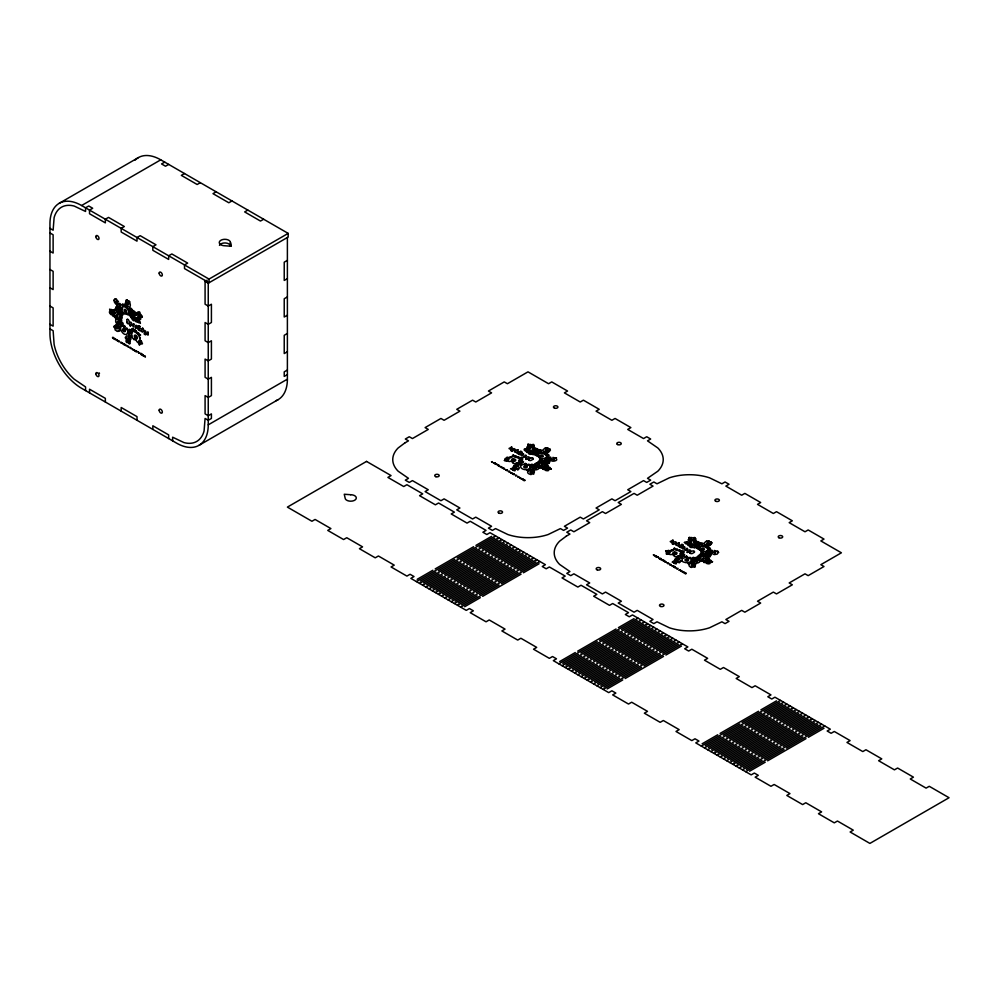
<?xml version="1.0" encoding="UTF-8"?>
<svg xmlns="http://www.w3.org/2000/svg" width="999" height="999" viewBox="0 0 999 999"><rect width="100%" height="100%" fill="white"/><g stroke="black" fill="none" stroke-linecap="round" stroke-linejoin="round"><path stroke-width="1.5" d="M517.682 476.436L518.331 476.585L517.619 476.948M130.27 325.999L130.32 324.95A1.336 0.774 60 0 0 130.881 325.424A1.324 0.762 60 0 0 131.731 324.837L131.731 323.763A1.311 0.762 60 0 0 130.782 322.19A1.311 0.762 60 0 0 129.882 322.739L130.245 325.999M138.299 351.873L138.674 353.246M140.797 353.296L141.184 354.695M132.805 349.2L132.68 349.675M114.972 338.723L114.972 339.585L115.21 338.599M121.528 309.016L121.254 307.792A1.998 1.149 60 0 0 120.941 307.342M140.347 322.964L140.422 323.401M138.474 313.361C137.425 311.863 138.274 315.147 138.536 313.511M524.2 479.87L523.214 479.945M656.218 556.843L657.18 556.718M684.54 573.201L685.464 572.976M131.681 309.103C130.007 305.931 128.521 310.627 130.994 311.351M526.448 464.997L526.96 465.546M687.712 558.091L688.573 558.391M550.112 449.075L550.074 448.988M123.851 344.418L123.526 343.594M128.421 346.591L128.534 347.277L128.297 346.503M134.253 349.962L134.565 350.612M684.377 542.519L685.102 542.519L684.452 542.345M528.608 452.897C527.622 455.719 536.276 453.746 532.667 452.135A2.26 1.311 0 0 0 532.167 451.86L531.218 451.623A2.248 1.299 0 0 0 530.519 451.623C527.634 451.186 534.44 454.37 528.671 452.847M112.475 337.525L112.825 338.336M123.302 343.781L123.664 344.58M143.007 355.507L142.47 354.258L142.845 355.656M116.746 302.222L116.196 301.436L116.408 302.435M115.16 326.298L115.06 325.474M519.83 462.687C520.654 464.56 525.899 461.788 522.265 461.176A1.798 1.036 0 0 0 521.74 461.063L520.904 461.076A1.798 1.036 0 0 0 520.392 461.213C518.144 461.426 524.825 462.512 519.705 462.475M681.093 555.731C682.142 557.779 687 554.707 683.516 554.27M113.287 309.99L113.749 311.039L113.237 310.002M144.568 356.381L144.268 355.607L144.331 356.518M516.895 465.01L516.421 464.71M547.914 468.731C546.453 467.457 548.126 471.79 545.679 468.943M706.668 546.89C703.796 545.829 710.376 546.465 706.668 546.878M113.849 338.673L113.299 337.762L113.674 338.811M138.836 353.134L138.411 351.86M126.723 300.075L127.385 300.562L126.761 299.787M697.04 541.558L695.828 541.558M501.585 467.082L501.011 467.42M662.749 560.039L662.687 560.139M679.133 562.237C677.235 562.637 681.006 562.912 679.095 562.337M113.012 338.199L113.012 337.187M140.672 319.018L139.823 318.644M134.415 350.811L134.253 349.8M127.76 342.52L127.697 342.345M532.991 454.595L534.04 454.47M533.279 472.627L533.966 472.165M522.777 478.858L522.602 478.758M523.601 479.333L523.426 479.245M124.625 305.257L125.412 306.331M127.622 329.208C126.998 327.035 124.625 327.46 127.884 331.019C127.373 338.773 119.38 332.13 120.529 325.811L121.628 326.698A4.208 2.435 60 0 1 122.278 326.323C121.354 322.59 125.837 327.909 123.564 328.521A1.748 1.011 60 0 0 122.902 330.07A1.748 1.011 60 0 0 124.613 331.718A1.748 1.011 60 0 0 125.1 329.995L126.074 328.783L127.61 329.233M114.273 338.149L114.136 338.549M699.812 557.33L700.274 556.905M121.079 320.716L121.578 322.128L120.954 320.704M542.582 456.281L540.334 456.118L542.494 456.293M114.535 312.325L115.085 313.599L114.41 312.312M715.509 552.509L714.322 552.035L714.41 552.672M125.774 301.823L125.824 302.622M128.059 342.457L128.322 343.144M119.955 317.969L120.055 316.97M510.939 468.606L512.062 468.806M130.444 336.9C129.233 335.676 130.682 338.911 130.532 337.05M527.147 470.404L528.446 470.517L527.784 470.816M688.411 563.511C690.709 563.061 688.099 565.134 688.274 563.586M141.334 354.583L140.921 353.296M532.167 464.448L533.454 464.71M120.941 307.23L120.317 306.556M530.993 472.165L532.192 472.265M692.245 565.272L693.443 565.359L691.895 565.322M140.085 338.299L139.685 337.512L139.648 338.374M525.049 466.895L525.287 467.095M686.301 559.989C688.199 561.9 687.924 557.817 686.113 560.014M130.532 332.917C128.197 332.979 128.496 327.297 130.582 330.082A1.823 1.049 60 0 1 130.944 330.482L131.344 331.218M121.341 343.032L121.029 342.145M130.507 348.326L130.519 347.29M534.303 445.841L533.853 445.866M121.141 318.256L121.803 318.119M696.103 561.213L697.015 561.063M538.873 463.736L537.687 464.21L539.06 463.811M128.709 310.264C130.182 309.578 126.898 306.843 128.696 310.277M133.017 328.646L133.454 328.983M141.983 343.256L142.42 343.906L142.358 343.169M666.832 550.886L665.646 550.986M544.88 466.421L545.978 466.433M119.992 310.764C118.144 310.289 121.266 312.974 120.117 311.201M534.278 464.972L535.239 464.847M695.529 558.066L696.49 557.942M682.155 554.17L682.991 554.158M120.817 342.232L121.166 343.144M129.982 347.527L130.332 348.439M129.982 315.971L129.483 315.821M677.197 556.555C679.432 554.92 679.919 558.516 677.197 556.58M547.777 458.304L546.878 458.091A2.085 1.211 0 0 0 546.228 458.104C543.718 457.817 549.9 460.626 544.505 459.265M709.028 551.398L708.129 551.198M710.888 562.474L711.825 561.875L710.301 561.7L710.863 561.288L712.599 561.688L710.901 562.499M117.183 305.694C118.631 307.842 115.971 306.044 117.145 305.694M659.615 558.666L660.801 558.466M537.175 463.524L537.012 462.799M698.239 555.981L698.988 556.268L698.089 556.031M136.388 331.081L136.701 331.93L136.314 331.056M547.377 450.724C544.043 451.461 546.803 449.026 547.34 450.711M708.616 543.856C708.416 542.395 705.669 544.268 708.566 543.906M120.904 310.027L120.592 310.602L119.093 309.54C118.007 307.63 118.257 304.882 119.855 306.281M533.416 472.49L534.053 472.315M517.844 469.218L517.37 469.58M671.64 550.149L672.539 550.099L671.803 550.574M529.857 469.63L531.043 469.617M679.832 549.962L678.858 549.9L679.819 549.999M139.298 345.005C141.396 344.967 137.363 342.407 139.41 344.655M134.166 339.623L134.753 337.662A2.098 1.211 60 0 1 134.765 335.177A2.098 1.211 60 0 1 136.913 336.551A2.098 1.211 60 0 1 136.688 338.898C134.365 340.472 140.584 345.691 138.574 341.196A5.045 2.91 60 0 0 139.123 340.397L140.447 341.046C139.585 335.252 137.275 333.017 133.317 330.869C131.493 333.204 130.519 336.975 134.128 339.71M671.191 549.999L671.64 550.549M115.934 307.18C117.695 305.644 119.83 312.987 116.871 310.739A2.048 1.186 60 0 1 116.433 310.452L115.834 309.765A2.048 1.186 60 0 1 115.522 309.19C113.861 306.843 119.755 311.7 115.759 307.242M125.175 328.384L124.5 327.847M505.769 459.815L505.069 459.49A1.311 0.762 0 0 1 505.007 459.278L504.92 458.891A1.399 0.799 0 0 1 505.094 458.653C505.744 457.167 509.615 459.265 506.993 459.777M127.46 307.055L127.71 306.481A3.384 1.948 60 0 0 128.434 306.743C130.182 308.803 131.331 303.896 129.258 302.61C128.921 299.75 123.277 298.813 126.873 302.51A1.399 0.799 60 0 1 128.384 303.409A1.399 0.799 60 0 1 128.209 304.957A1.399 0.799 60 0 1 126.798 303.846C125.687 301.086 123.676 304.82 126.024 304.795A3.347 1.936 60 0 0 126.636 305.619L127.373 307.23M505.794 459.765L506.181 458.753L506.705 459.815M667.22 552.472L666.321 552.584A1.311 0.762 0 0 1 666.258 552.385L666.183 551.985A1.399 0.799 0 0 1 666.345 551.76C667.045 550.249 670.878 552.435 668.244 552.884M529.707 464.622L527.734 464.46L529.695 464.61M132.879 328.271L132.967 328.708M118.007 322.64L117.682 321.578L118.132 322.702M544.717 461.176L543.281 461.088M705.968 554.27L704.819 553.621L704.37 554.27M542.657 460.252C542.544 458.404 537.05 460.289 539.972 461.238A1.636 0.949 0 0 0 540.397 461.401L541.146 461.488A1.636 0.949 0 0 0 541.645 461.438L542.469 461.038M703.908 553.346C703.808 551.498 698.401 553.359 701.223 554.333A1.636 0.949 0 0 0 701.648 554.495L702.397 554.582A1.636 0.949 0 0 0 702.896 554.532C705.157 554.67 699.238 552.834 703.97 553.508M684.839 572.477L683.878 572.951M534.09 454.47L532.966 453.821L532.542 454.458M130.045 340.734L129.808 339.71L130.407 340.322M141.521 341.296L140.797 340.659M120.367 323.614C123.701 325.911 119.655 326.236 120.267 323.639M679.395 569.717L678.933 570.142M139.286 320.229C138.436 324.288 138.386 317.67 137.687 319.543A1.798 1.036 60 0 0 137.462 319.792L137.338 320.379A1.798 1.036 60 0 0 137.412 320.866C137.562 323.876 141.708 323.139 139.448 320.467M675.162 560.127L675.411 559.84M675.499 559.777L674.737 559.54M537.974 452.909C538.011 450.836 531.855 452.947 534.977 453.921A1.798 1.036 0 0 0 535.427 454.108L536.226 454.22A1.798 1.036 0 0 0 536.788 454.17C539.298 454.258 532.979 452.31 538.036 453.071M699.225 546.003C699.263 543.856 692.956 546.066 696.228 547.015A1.798 1.036 0 0 0 696.678 547.202L697.477 547.315A1.798 1.036 0 0 0 698.039 547.277L698.975 546.878M548.751 467.744L549.562 467.719M129.882 312.337C131.631 311.226 133.029 317.657 130.507 315.447A1.798 1.036 60 0 1 130.12 315.147L129.62 314.51A1.798 1.036 60 0 1 129.383 313.998C127.997 311.95 132.992 316.408 129.745 312.425M526.436 448.738C523.326 451.448 529.27 448.176 527.847 449.75A1.786 1.036 0 0 1 527.734 450.074L527.285 450.474A1.786 1.036 0 0 1 526.835 450.649C524.15 451.998 522.664 448.052 526.161 448.688M687.687 541.833C684.577 544.555 690.484 541.271 689.098 542.844A1.786 1.036 0 0 1 688.985 543.169L688.536 543.568A1.786 1.036 0 0 1 688.086 543.743L686.226 544.055C684.415 543.206 685.401 541.333 687.412 541.783M550.112 460.477L548.888 460.427M694.243 559.852C689.897 558.641 693.244 561.825 694.255 559.989M134.94 329.895C134.341 331.98 133.816 326.948 133.454 330.419C134.353 332.48 136.401 331.606 134.952 329.882M507.08 457.305C509.265 457.167 506.193 458.716 506.93 457.367M512.212 469.58L512.899 469.842M668.331 550.412L669.255 550.724M549.537 451.548L548.176 451.198L549.375 451.536M553.733 459.041L553.146 459.577M710.789 544.655L709.889 544.03L709.715 544.667M115.16 325.512L115.247 326.373M710.764 553.359C709.115 554.87 712.587 554.033 710.776 553.371M676.086 549.375C677.347 551.673 678.446 547.489 676.086 549.375L675.549 549.388M121.191 311.963C122.802 311.064 124.013 316.87 121.678 314.772A1.648 0.949 60 0 1 121.316 314.485L120.867 313.898A1.648 0.949 60 0 1 120.654 313.424C119.505 311.526 123.901 315.746 121.041 312.025M664.06 561.376L664.972 560.876L664.135 561.226M523.314 479.607L522.639 479.82M548.913 467.47L548.751 467.732M710.164 560.564L710.951 560.701M551.261 469.105C549.063 470.079 549.288 466.958 551.348 468.956M125.637 338.461L125.375 337.3L125.774 338.561M694.517 539.547L693.556 539.647L693.893 539.098M532.817 445.966L533.391 446.141M512.4 469.742L513.061 469.592M554.02 459.453L553.309 459.727M715.222 552.634L714.547 552.722M549.425 462.4L549.75 461.8L548.076 461.101C545.941 461.176 543.943 462.674 545.879 463.374A2.023 1.174 0 0 0 546.341 463.611L547.24 463.786A2.023 1.174 0 0 0 547.864 463.773L548.988 463.374M710.676 555.506L711.013 554.895L709.327 554.195C707.317 554.22 705.007 555.894 707.13 556.468A2.023 1.174 0 0 0 707.592 556.718L708.491 556.893A2.023 1.174 0 0 0 709.115 556.868C712.662 557.355 705.082 554.807 709.515 555.631M518.518 456.605L517.594 456.805M544.48 459.528C543.906 461.788 551.685 460.039 548.239 458.566M705.731 552.622C705.257 554.907 712.849 553.109 709.502 551.66M494.817 463.648L495.816 463.548M513.986 474.712L514.985 474.612M661.076 559.627L662.187 559.59L661.088 559.827M683.978 572.027L683.441 572.215M521.903 458.191L522.814 458.191L521.828 458.379M515.297 467.644C517.37 468.156 514.747 466.258 515.184 467.757M493.993 463.161L494.892 462.949M655.244 556.256L656.143 556.043M516.608 475.724L515.734 475.911M524.962 480.519L524 480.669M677.859 568.818L676.96 568.993M686.188 573.638L685.264 573.788M507.442 470.429L506.543 470.604M514.11 474.275L513.186 474.438M668.693 563.536L667.769 563.686M675.361 567.382L674.487 567.569M518.356 477.11L518.693 476.785M695.804 539.048L695.167 539.06L695.828 538.911M535.214 455.057L534.69 454.795M125.687 302.522L125.799 301.673M695.941 547.902L696.415 548.101M521.328 458.541C521.178 456.281 516.096 458.691 521.228 458.516M673.151 562.237C673.239 560.689 671.153 562.737 672.939 562.162M529.532 448.489C529.02 446.341 526.386 449.413 529.47 448.539M493.956 462.699L493.506 463.086M506.505 470.367L507.417 469.867M667.757 563.461L668.718 563.324M513.174 474.213L514.073 473.713M515.671 475.649L516.583 475.162M524 480.469L524.912 479.97M674.425 567.307L675.336 566.82M676.922 568.756L677.834 568.256M685.252 573.563L686.163 573.064M502.485 468.007L502.959 468.219M508.316 471.378L508.791 471.59M669.567 564.472L670.042 564.685M511.426 450.162L512.512 451.161A1.324 0.762 0 0 1 511.675 451.211C508.628 450.374 514.048 447.352 515.134 449.213A1.411 0.812 0 0 1 515.134 449.562L512.25 450.549A1.449 0.837 0 0 1 511.863 450.337L511.451 450.149M705.694 554.295L704.832 554.545M535.876 468.381L535.002 467.919M711.475 542.494L710.676 542.282L711.45 542.207M120.142 330.469C119.643 328.334 118.769 331.443 120.13 330.619M534.04 448.426L533.891 448.414A1.386 0.799 0 0 0 532.267 449.088A1.386 0.799 0 0 0 533.528 449.987A1.386 0.799 0 0 0 535.014 449.213C535.501 447.377 540.172 449.687 536.838 449.712A3.322 1.911 0 0 1 536.413 450.249L537.062 450.861L535.289 450.861A3.322 1.911 0 0 1 534.328 451.073C532.042 452.26 530.806 450.224 529.208 449.413C529.283 447.552 536.076 445.429 534.078 448.389M695.292 541.52L695.142 541.508A1.386 0.799 0 0 0 693.518 542.182A1.386 0.799 0 0 0 694.78 543.094A1.386 0.799 0 0 0 696.266 542.32C696.753 540.484 701.423 542.794 698.089 542.807A3.322 1.911 0 0 1 697.664 543.356L698.313 543.956L696.54 543.956A3.322 1.911 0 0 1 695.579 544.168C693.768 545.566 689.322 542.519 691.633 541.783C690.534 539.872 698.264 539.098 695.329 541.495M129.945 343.544C129.021 341.496 128.634 344.667 129.795 343.756M706.917 559.29L705.769 559.565M535.127 464.722L533.928 465.059M696.378 557.817L695.242 558.179M556.393 458.104L555.956 458.479A2.822 1.623 0 0 1 556.281 458.941C558.891 460.514 550.911 462.699 550.811 459.765C548.488 457.917 552.922 459.353 553.983 459.952C555.382 459.103 550.474 456.468 554.22 457.742A2.822 1.623 0 0 1 555.032 457.942L556.543 457.979M526.461 464.098C525.374 462.949 524.487 462.662 525.087 465.884A1.748 1.011 0 0 0 523.838 467.157A1.748 1.011 0 0 0 526.111 467.819A1.748 1.011 0 0 0 527.122 466.471L526.885 466.233M541.833 462.699L541.321 463.124A3.172 1.836 0 0 1 541.67 463.648C543.643 464.785 540.197 466.046 537.949 466.483C535.889 465.359 535.988 465.422 534.365 464.26L535.714 463.224L537.262 463.898A1.324 0.762 0 0 0 538.399 464.797A1.324 0.762 0 0 0 539.885 464.098A1.324 0.762 0 0 0 538.598 463.274C535.726 463.136 539.085 460.302 539.398 462.262A3.172 1.836 0 0 1 540.309 462.5L542.007 462.562M703.084 555.794L702.572 556.218A3.172 1.836 0 0 1 702.921 556.743C706.53 561.763 689.747 557.205 698.538 556.918A1.324 0.762 0 0 0 699.65 557.892A1.324 0.762 0 0 0 701.136 557.192A1.324 0.762 0 0 0 699.849 556.368C696.99 556.231 700.336 553.396 700.661 555.369A3.172 1.836 0 0 1 701.56 555.594L703.259 555.656M526.935 466.196C527.347 464.248 533.054 465.509 529.67 466.483A4.208 2.435 0 0 1 529.682 467.245L530.993 467.744C523.963 473.526 514.285 464.523 526.386 464.085M688.186 559.303C688.598 557.342 694.317 558.603 690.921 559.577A4.208 2.435 0 0 1 690.933 560.339L692.245 560.839C688.473 563.324 685.139 563.311 681.306 560.889C684.165 559.677 679.495 558.191 684.115 558.066C683.266 555.731 688.686 557.492 686.338 558.978A1.748 1.011 0 0 0 685.089 560.264A1.748 1.011 0 0 0 687.362 560.914A1.748 1.011 0 0 0 688.373 559.565L688.136 559.34M130.906 317.507L130.794 316.296L131.069 317.632M710.626 544.642L709.802 544.855M495.866 464.123L496.915 463.873M498.364 465.559L499.413 465.322M657.117 557.217L658.254 556.955M120.08 317.682L119.93 316.895M513.436 454.92C515.184 455.507 511.276 455.644 513.236 454.92M534.627 448.551L535.801 448.389L534.652 448.226M128.734 338.499C126.673 337.587 129.783 341.408 128.759 338.486M539.984 449.662C543.081 449.612 540.459 453.134 538.286 451.461M125.399 306.343C126.311 309.078 126.648 303.908 124.65 305.257M111.214 311.638L111.913 312.575M505.831 469.917L506.655 469.805L505.906 470.104M499.163 466.058L499.525 466.333M519.168 477.609L519.992 477.572L519.368 477.36M492.495 462.212L492.857 462.487M501.66 467.507L502.485 467.37L501.735 467.694M503.046 468.494L504.158 468.394L503.496 468.394M509.165 471.84L509.989 471.79L509.365 471.59M512.499 473.763L513.324 473.651L512.512 473.926M653.746 555.319L654.582 555.207L653.796 555.494M662.899 560.501L663.823 560.077L662.986 560.789M670.391 564.835L671.241 564.797L670.491 565.122M673.751 566.858L674.662 566.558M673.488 562.674L674.125 562.662M672.677 543.256L673.763 544.268A1.324 0.762 0 0 1 672.926 544.305C669.879 543.468 675.299 540.447 676.385 542.32A1.411 0.812 0 0 1 676.385 542.657L675.199 543.493M528.496 450.437L529.67 450.537M521.778 479.345L522.589 479.021M683.029 572.452L683.84 572.115M124.475 327.897L125.2 328.534M665.322 562.225L666.358 561.987L665.047 562.05M492.107 461.938L492.282 461.575M694.043 539.085L694.193 539.66M550.836 458.141C551.723 455.881 545.616 457.53 550.736 458.104M510.389 457.455L509.977 456.868L511.313 457.105M504.345 469.28C504.408 468.931 504.994 467.982 504.408 469.38M658.279 557.042L656.905 557.405M525.961 459.403L526.835 458.841A1.336 0.774 0 0 1 526.248 457.542L527.16 457.018A1.311 0.762 0 0 1 529.008 457.055A1.311 0.762 0 0 1 528.983 458.116L525.973 459.415M59.228 203.297L138.374 157.605M287.387 237.5L287.387 379.158L208.242 424.85A44.768 25.849 60 0 1 176.586 443.131L81.606 388.299A44.768 25.849 60 0 1 49.95 333.466L49.95 223.801A44.768 25.849 60 0 1 81.606 205.519L160.752 159.828L288.174 233.391L288.174 237.05L208.242 283.204L205.082 281.368L207.193 280.157M164.71 162.113L161.551 163.936L165.509 166.221L168.669 164.398M184.503 173.526L181.331 175.362L197.165 184.503L200.324 182.667M216.159 191.808L212.987 193.644L228.821 202.772L231.98 200.949M247.814 210.09L244.655 211.913L260.477 221.054L263.649 219.231M81.606 205.519L209.028 279.083L288.174 233.391M287.387 260.352L284.228 262.175L284.228 280.457L287.387 278.634M287.387 296.903L284.228 298.738L284.228 317.02L287.387 315.185M287.387 333.466L284.228 335.289L284.228 353.571L287.387 351.748M287.387 370.017L284.228 371.853L284.228 376.423L287.387 374.588M198.976 445.354L278.122 399.65M495.392 462.962L494.006 463.361M502.884 468.131L503.633 467.694M509.54 471.116L508.391 471.54M511.775 473.076L512.499 473.201L511.738 473.464M521.765 478.521L520.629 478.608L521.291 478.808M417.182 579.308L432.817 570.279M435.189 568.906L473.576 546.74M475.949 545.379L491.583 536.351M416.396 581.593L454.782 559.428M457.155 558.054L495.541 535.889M420.354 581.131L435.989 572.102M438.361 570.741L476.748 548.576M479.12 547.202L494.755 538.174M419.568 583.416L457.954 561.251M460.327 559.877L498.713 537.724M423.514 582.954L439.148 573.938M441.521 572.564L479.907 550.399M482.28 549.025L497.914 540.009M422.727 585.239L461.113 563.086M463.486 561.713L501.873 539.547M426.685 584.79L442.32 575.761M444.692 574.388L483.079 552.235M485.452 550.861L501.086 541.833M425.899 587.075L464.285 564.91M466.658 563.536L505.044 541.371M429.857 586.613L445.479 577.584M447.852 576.223L486.238 554.058M488.623 552.684L504.245 543.656M429.058 588.898L467.445 566.733M469.817 565.372L508.204 543.206M433.017 588.436L448.651 579.42M451.024 578.046L489.41 555.881M491.783 554.507L507.417 545.491M432.23 590.721L470.616 568.568M472.989 567.195L511.376 545.029M436.188 590.272L451.81 581.243M454.183 579.87L492.569 557.717M494.955 556.343L510.576 547.315M435.389 592.557L473.776 570.392M476.148 569.018L514.535 546.865M439.348 592.095L454.982 583.079M457.355 581.705L495.741 559.54M498.114 558.166L513.748 549.15M438.561 594.38L476.948 572.215M479.32 570.854L517.707 548.688M442.52 593.93L458.141 584.902M460.527 583.528L498.901 561.363M501.286 560.002L516.908 550.973M441.72 596.216L480.107 574.05M482.48 572.677L520.866 550.511M445.679 595.754L461.313 586.725M463.686 585.352L502.072 563.199M504.445 561.825L520.079 552.797M444.892 598.039L483.279 575.874M485.651 574.5L524.038 552.347M448.851 597.577L464.473 588.561M466.858 587.187L505.244 565.022M507.617 563.648L523.239 554.632M448.052 599.862L486.438 577.709M488.811 576.336L527.197 554.17M452.01 599.412L467.644 590.384M470.017 589.01L508.404 566.845M510.776 565.484L526.411 556.455M451.223 601.698L489.61 579.532M491.983 578.159L530.369 555.993M455.182 601.236L470.804 592.207M473.189 590.846L511.575 568.681M513.948 567.307L529.57 558.279M454.383 603.521L492.769 581.356M495.142 579.994L533.528 557.829M458.341 603.059L473.976 594.043M476.348 592.669L514.735 570.504M517.107 569.13L532.742 560.114M457.554 605.344L495.941 583.191M498.314 581.818L536.7 559.652M461.513 604.894L477.147 595.866M479.52 594.492L517.907 572.34M520.279 570.966L535.914 561.938M460.714 607.18L499.1 585.014M501.473 583.641L539.86 561.488M464.672 606.718L480.307 597.689M482.679 596.328L521.066 574.163M523.439 572.789L539.073 563.761M672.702 543.244L673.114 543.431A1.449 0.837 0 0 0 673.501 543.643L675.112 543.543M656.643 556.068L655.282 556.48M660.526 558.965L661.251 559.09L660.489 559.353M664.747 561.488L664.884 561.388M667.195 562.812L667.919 562.937L667.157 563.199M673.026 566.171L673.751 566.308L672.989 566.57M676.348 567.769L675.274 568.019M680.531 570.504L681.243 570.604L680.681 571.003M682.579 571.378L681.905 571.828L682.954 571.528M559.652 661.55L575.287 652.534M577.659 651.161L616.046 628.995M618.418 627.622L634.053 618.606M558.866 663.836L597.24 641.67M599.625 640.309L638.011 618.144M562.812 663.386L578.446 654.357M580.819 652.984L619.205 630.819M621.578 629.457L637.212 620.429M562.025 665.671L600.411 643.506M602.784 642.132L641.171 619.967M565.983 665.209L581.618 656.181M583.99 654.807L622.377 632.654M624.75 631.281L640.384 622.252M565.197 667.494L603.583 645.329M605.956 643.955L644.343 621.803M569.143 667.032L584.777 658.016M587.15 656.643L625.536 634.477M627.909 633.104L643.543 624.088M568.356 669.318L606.743 647.165M609.115 645.791L647.502 623.626M572.315 668.868L587.949 659.839M590.322 658.466L628.708 636.313M631.081 634.939L646.715 625.911M571.528 671.153L609.914 648.988M612.287 647.614L650.674 625.449M575.486 670.691L591.108 661.663M593.481 660.302L631.868 638.136M634.253 636.763L649.874 627.734M574.687 672.976L613.074 650.811M615.446 649.45L653.833 627.285M578.646 672.514L594.28 663.498M596.653 662.125L635.039 639.959M637.412 638.586L653.046 629.57M577.859 674.8L616.246 652.647M618.618 651.273L657.005 629.108M581.818 674.35L597.439 665.322M599.812 663.948L638.199 641.795M640.584 640.421L656.206 631.393M581.018 676.635L619.405 654.47M621.778 653.096L660.164 630.943M584.977 676.173L600.611 667.145M602.984 665.784L641.37 643.618M643.743 642.245L659.377 633.229M584.19 678.458L622.577 656.293M624.949 654.932L663.336 632.767M588.149 678.009L603.771 668.98M606.156 667.607L644.53 645.441M646.915 644.08L662.537 635.052M587.35 680.294L625.736 658.129M628.109 656.755L666.495 634.59M591.308 679.832L606.942 670.804M609.315 669.43L647.702 647.277M650.074 645.903L665.709 636.875M590.521 682.117L628.908 659.952M631.281 658.578L669.667 636.425M594.48 681.655L610.102 672.639M612.487 671.266L650.861 649.1M653.246 647.727L668.868 638.711M593.681 683.94L632.067 661.788M634.44 660.414L672.827 638.249M597.639 683.491L613.274 674.462M615.646 673.089L654.033 650.923M656.405 649.562L672.04 640.534M596.853 685.776L635.239 663.611M637.612 662.237L675.998 640.072M600.811 685.314L616.433 676.286M618.818 674.924L657.205 652.759M659.577 651.385L675.199 642.357M600.012 687.599L638.398 665.434M640.771 664.06L679.158 641.907M603.97 687.137L619.605 678.121M621.977 676.748L660.364 654.582M662.737 653.209L678.371 644.193M603.184 689.422L641.57 667.27M643.943 665.896L682.329 643.731M607.142 688.973L622.777 679.944M625.149 678.571L663.536 656.418M665.908 655.044L681.53 646.016M702.11 743.805L717.744 734.777M720.117 733.403L758.503 711.251M760.876 709.877L776.51 700.848M701.323 746.091L739.71 723.925M742.082 722.552L780.469 700.399M705.282 745.629L720.916 736.6M723.288 735.239L761.675 713.074M764.048 711.7L779.682 702.684M704.482 747.914L742.869 725.749M745.254 724.387L783.641 702.222M708.441 747.464L724.075 738.436M726.448 737.062L764.834 714.897M767.207 713.536L782.841 704.507M707.654 749.75L746.041 727.584M748.413 726.211L786.8 704.045M711.613 749.287L727.247 740.259M729.62 738.885L768.006 716.733M770.379 715.359L786.013 706.33M710.826 751.573L749.2 729.407M751.585 728.034L789.972 705.881M714.772 751.111L730.406 742.095M732.779 740.721L771.166 718.556M773.538 717.182L789.173 708.166M713.985 753.396L752.372 731.243M754.745 729.869L793.131 707.704M717.944 752.946L733.578 743.918M735.951 742.544L774.337 720.379M776.71 719.018L792.344 709.989M717.157 755.232L755.544 733.066M757.916 731.693L796.303 709.527M721.103 754.769L736.738 745.741M739.11 744.38L777.497 722.215M779.869 720.841L795.504 711.812M720.316 757.055L758.703 734.889M761.076 733.528L799.462 711.363M724.275 756.593L739.909 747.577M742.282 746.203L780.669 724.038M783.041 722.664L798.676 713.648M723.488 758.878L761.875 736.725M764.247 735.351L802.634 713.186M727.447 758.428L743.069 749.4M745.441 748.026L783.828 725.873M786.213 724.5L801.835 715.471M726.648 760.714L765.034 738.548M767.407 737.175L805.793 715.022M730.606 760.251L746.241 751.223M748.613 749.862L787 727.697M789.372 726.323L805.007 717.294M729.819 762.537L768.206 740.371M770.579 739.01L808.965 716.845M733.778 762.087L749.4 753.059M751.772 751.685L790.159 729.52M792.544 728.159L808.166 719.13M732.979 764.36L771.365 742.207M773.738 740.833L812.125 718.668M736.937 763.91L752.572 754.882M754.944 753.508L793.331 731.355M795.704 729.982L811.338 720.953M736.151 766.196L774.537 744.03M776.91 742.657L815.296 720.504M740.109 765.734L755.731 756.718M758.116 755.344L796.49 733.179M798.875 731.805L814.497 722.789M739.31 768.019L777.697 745.866M780.069 744.492L818.456 722.327M743.268 767.569L758.903 758.541M761.275 757.167L799.662 735.002M802.035 733.641L817.669 724.612M742.482 769.854L780.868 747.689M783.241 746.315L821.628 724.15M746.44 769.392L762.062 760.364M764.447 759.003L802.834 736.837M805.206 735.464L820.828 726.435M745.641 771.678L784.028 749.512M786.4 748.139L824.787 725.986M749.6 771.216L765.234 762.2M767.607 760.826L805.993 738.661M808.366 737.287L824 728.271M496.303 464.36L495.666 464.323M498.813 465.796L498.164 465.771M690.471 545.104L691.77 544.717A2.248 1.299 0 0 1 692.469 544.717L693.418 544.954A2.248 1.299 0 0 1 693.918 545.242C696.291 546.053 693.094 548.076 690.609 547.464C686.463 545.154 696.827 546.977 690.484 545.129M548.726 467.282L549.837 467.332M653.296 554.87L653.508 554.782M659.19 558.404L659.377 558.241M660.764 558.404L659.402 558.841M525.187 467.12C527.509 468.469 524.999 464.797 524.862 466.92M500.824 466.433L499.837 466.733M526.96 465.571L525.961 465.422M657.192 556.705L656.093 556.942M542.707 469.28C542.332 467.495 545.417 470.292 542.832 469.218M703.746 562.499C704.208 560.352 706.305 563.573 704.095 562.312M530.694 458.054L529.045 459.003A1.498 0.862 0 0 0 528.596 459.528M708.129 541.208L709.315 541.258M495.417 463.911L494.817 463.823M708.691 559.14L709.54 559.465M528.009 445.292C525.899 447.365 534.003 447.252 531.893 445.317A2.01 1.161 0 0 0 531.655 444.98L530.993 444.605A2.01 1.161 0 0 0 530.419 444.468C528.421 443.581 532.155 447.577 528.121 445.104M535.739 468.356L534.852 468.131M689.26 538.386C687.25 540.372 695.129 540.459 693.144 538.411A2.01 1.161 0 0 0 692.906 538.086L692.245 537.699A2.01 1.161 0 0 0 691.67 537.562C689.422 536.613 693.543 540.721 689.372 538.211M693.843 547.652L695.354 547.19L694.23 547.827M654.869 555.631L655.007 555.494M700.724 549.912L699.45 549.999M517.807 469.255L518.593 469.542L517.432 469.767M673.413 562.862L673.963 563.099M527.597 447.427L527.01 447.127M492.107 461.963L491.458 461.8L492.295 461.775M659.128 558.453L659.065 558.204M672.677 565.846L671.877 565.958L672.527 566.133M679.944 569.88L679.42 570.417L680.456 570.079M511.401 472.752L510.726 472.727L511.438 472.639M520.554 478.146L519.792 478.159L520.604 477.934M699.824 557.305L698.913 557.03L700.162 556.693M677.672 557.804C679.407 558.266 675.861 558.616 677.509 557.804M667.532 554.308C664.61 554.295 667.307 552.247 667.544 554.283M683.104 551.373L684.04 551.46L683.154 551.286M538.086 451.336C543.044 450.449 535.814 450.699 538.149 450.049M699.337 544.43C704.445 543.543 696.977 543.781 699.4 543.144A1.761 1.011 0 0 1 699.824 542.944L700.586 542.807A1.761 1.011 0 0 1 701.136 542.832C704.607 542.732 701.46 546.241 699.537 544.555M527.922 444.28L528.921 444.393L527.809 444.368M529.87 469.592C527.859 469.98 529.92 467.657 531.043 469.592M695.991 560.689C702.235 563.523 688.486 558.953 694.605 563.124C697.826 563.861 701.773 561.488 699.05 560.364A2.872 1.661 0 0 0 698.463 559.977L698.738 559.39L697.29 559.652A2.847 1.636 0 0 0 696.403 559.615C695.354 558.054 693.793 560.751 695.928 560.651M672.377 566.183L672.802 565.659M545.367 469.08C542.769 470.429 549.675 471.765 548.801 469.692M706.705 562.162C703.97 563.661 710.976 564.76 710.052 562.787A1.811 1.049 0 0 0 710.002 562.462M674.5 566.371L673.776 567.02M665.621 550.924L666.296 550.624M135.564 313.923C135.152 313.174 134.178 315.209 135.989 314.76M550.087 460.576L549.512 461.326L548.738 460.514M121.154 318.494L121.778 318.344M694.617 565.297L695.404 565.759L694.305 565.709M533.366 464.722C531.043 466.533 530.132 463.611 532.167 464.473M694.617 557.829C691.021 559.527 692.382 556.131 694.705 557.804M709.178 541.083L708.104 541.108M548.351 468.943L549.275 469.118M513.486 466.446L514.323 466.658L513.361 466.508M680.956 555.569C686.4 555.519 679.02 554.57 681.643 554.308A1.736 0.999 0 0 1 682.105 554.233M139.535 342.869L140.547 342.545L140.647 344.131A1.361 0.787 60 0 0 140.921 344.143L141.234 343.956A1.399 0.799 60 0 0 141.346 343.693C142.358 342.32 138.411 340.122 139.46 342.669M699.5 550.062L700.761 550.049M688.923 537.849L690.172 537.487L689.173 537.387M675.049 560.164L674.612 559.615M111.838 312.6L110.377 312.687L112.188 313.711M142.382 316.745L141.783 315.921L142.358 316.87M681.855 571.041L681.418 571.391M697.04 541.57L695.766 541.733M528.496 450.399L529.133 449.787L529.77 450.437M691.021 543.543C690.684 542.02 688.96 544.318 690.921 543.668M708.628 559.24L709.49 559.515M711.088 560.439L709.877 560.576M534.378 471.853L532.654 471.89A1.324 0.762 0 0 0 530.706 471.466A1.324 0.762 0 0 0 530.194 472.527A1.324 0.762 0 0 0 532.067 472.764C534.54 471.703 534.552 475.449 532.417 473.863A3.172 1.836 0 0 1 531.443 473.976L530.981 474.6C522.24 472.377 533.129 467.182 534.465 471.853M670.716 564.16L669.655 564.635M542.719 460.402L540.422 460.527L542.382 461.014M539.41 467.869C540.534 465.621 544.255 469.48 539.385 467.794M697.102 561.101L696.178 561.55M689.035 540.184L688.011 539.872L688.873 540.409M537.05 463.536L536.451 463.211M129.171 301.261L129.92 301.948M699.288 546.178L696.765 546.241L698.963 546.865M518.581 456.705L517.657 456.88M544.655 461.176L543.106 461.176M512.05 468.856L510.501 468.793M548.301 462.537L549.462 462.599M710.651 555.694L709.552 555.631M135.577 328.134C136.351 320.841 138.062 333.816 137.238 326.361A1.449 0.837 60 0 0 137 325.949A1.249 0.724 60 0 0 136.601 325.549L136.488 325.474A1.249 0.724 60 0 0 135.964 325.362A1.436 0.824 60 0 0 135.727 325.487L135.552 328.134M135.802 351.611L135.951 350.786L135.914 351.611M139.261 353.284L139.148 353.296M527.022 470.492L527.897 470.854M705.756 552.36C711.113 553.658 705.094 550.973 707.479 551.198M669.218 550.774L668.269 551.148L668.181 550.461M140.672 318.968L139.96 318.394M545.966 466.321L544.517 466.471M688.461 558.466L687.549 558.166M511.426 447.015C509.502 448.713 508.016 448.139 509.827 449.013A1.424 0.824 0 0 0 510.402 449.001L512.137 447.34A1.386 0.799 0 0 0 511.75 447.115M525.624 455.219C523.913 457.08 521.94 456.143 524.038 457.205A1.424 0.824 0 0 0 524.6 457.205L526.336 455.544A1.386 0.799 0 0 0 525.949 455.307M672.677 540.122C670.991 541.72 669.043 541.221 671.078 542.107A1.424 0.824 0 0 0 671.653 542.107L673.388 540.447A1.386 0.799 0 0 0 673.001 540.209M686.887 548.314C684.727 550.037 683.616 549.4 685.289 550.299A1.424 0.824 0 0 0 685.851 550.299L687.587 548.638A1.386 0.799 0 0 0 687.2 548.414M547.127 448.401L548.114 448.064L546.853 448.014M133.629 350.337L133.579 350.187M135.926 318.331C137.525 317.37 136.838 320.629 135.926 318.356M514.235 467.357C506.618 468.856 523.289 470.729 518.394 466.658A3.122 1.798 0 0 0 517.844 466.196L518.294 465.584L516.658 465.734A3.097 1.786 0 0 0 515.709 465.634C514.647 463.748 512.599 467.07 515.322 466.683A1.286 0.749 0 0 1 516.858 467.307A1.286 0.749 0 0 1 515.709 468.156A1.286 0.749 0 0 1 514.298 467.445L514.298 467.37M548.264 466.358L547.19 466.171L548.289 466.371M111.301 309.54L111.963 310.439M533.341 446.228L532.292 446.553L532.642 446.004M527.922 447.115L527.022 447.14M131.98 309.565L132.243 310.302A1.673 0.974 60 0 1 132.23 310.789C133.104 313.012 129.296 306.681 131.194 311.463M140.509 334.777L140.372 335.614L139.823 334.428M532.192 472.24L530.594 472.202M141.658 341.758L140.759 340.709M137.949 312.387L137.874 311.85M548.975 463.349L546.603 462.537L548.264 462.537M706.992 559.39L706.131 559.527M516.908 465.072L515.646 464.91M679.545 558.678L677.909 558.841A3.097 1.786 0 0 0 676.96 558.728C675.824 556.843 673.938 560.164 676.573 559.79A1.286 0.749 0 0 1 678.109 560.402A1.286 0.749 0 0 1 676.96 561.251A1.286 0.749 0 0 1 675.549 560.551C667.232 561.738 684.852 564.135 679.645 559.752A3.122 1.798 0 0 0 679.108 559.29M126.086 345.204L126.236 346.029L125.986 345.279M675.124 548.439L673.826 548.563L674.487 548.026M116.895 339.897L117.07 340.746L116.833 340.022M125.612 313.024L126.486 314.298L125.749 313.012M128.659 346.703L128.421 346.428M126.611 342.557C124.813 339.298 127.273 340.909 127.16 342.07M49.95 228.371L53.122 230.195L54.108 217.695A40.26 23.239 60 0 1 74.238 206.069L85.564 211.463L85.564 207.804L88.736 205.981L92.695 208.254L89.523 210.09L89.523 213.749L105.357 222.877L105.357 219.231L108.516 217.395L124.351 226.536L121.179 228.371L121.179 232.018L137.013 241.159L137.013 237.5L140.172 235.677L156.006 244.817L152.835 246.641L152.835 250.299L168.669 259.44L168.669 255.781L171.84 253.958L187.662 263.099L184.503 264.922L184.503 268.581L209.028 282.742L209.028 279.083M49.95 232.942L53.122 234.765L53.122 253.047L49.95 251.211M49.95 269.493L53.122 271.316L53.122 289.598L49.95 287.774M49.95 306.044L53.122 307.879L53.122 326.149L49.95 324.325M49.95 328.896L53.122 330.719L54.108 344.38A40.26 23.239 60 0 0 74.238 379.233L85.564 386.925L85.564 390.584M112.125 310.464L111.401 309.478M706.93 562.05C709.39 564.797 707.554 560.751 709.178 561.738A1.811 1.049 0 0 1 709.602 562.037L710.526 562.225M135.427 313.062L134.89 311.963L134.94 312.899M121.503 309.016L119.53 307.405L121.116 309.877M667.107 552.41L667.969 551.972L667.956 552.909M141.571 316.97C137.238 314.535 143.057 316.258 140.971 314.673A2.023 1.161 60 0 0 140.572 314.235L139.91 313.861A2.023 1.161 60 0 0 139.498 313.811C136.763 313.012 140.684 319.867 141.471 317.257M129.146 301.273L129.595 302.235M148.264 332.392C147.952 335.639 148.676 335.202 147.34 334.765A1.424 0.824 60 0 1 147.053 334.278L147.627 331.93A1.386 0.799 60 0 1 148.014 332.155M134.053 324.188C133.704 327.185 134.553 327.322 133.129 326.561A1.424 0.824 60 0 1 132.855 326.074L133.416 323.738A1.386 0.799 60 0 1 133.816 323.951M135.727 313.898L135.989 314.735M133.229 311.725C131.568 308.816 135.914 311.738 134.565 313.062A1.386 0.799 60 0 0 134.64 314.735A1.386 0.799 60 0 0 136.051 315.384A1.386 0.799 60 0 0 135.827 313.636C137.025 309.99 138.936 317.095 137.387 318.169C135.727 317.245 133.466 317.158 133.304 314.585A3.347 1.936 60 0 1 133.004 313.649L132.118 312.113L132.967 312.375A3.347 1.936 60 0 1 133.229 311.713M130.732 332.954C128.159 328.371 132.455 334.003 131.493 331.73A1.823 1.049 60 0 0 131.356 331.218M124.613 343.943L124.326 344.817L124.363 343.893M112.15 313.936C112.3 317.133 107.767 311.551 109.94 311.363A1.823 1.049 60 0 1 110.252 311.251L110.814 311.363A1.823 1.049 60 0 1 111.226 311.651M230.457 242.532L231.306 246.254L224.862 245.766A5.594 3.234 0 0 1 219.268 242.532A5.594 3.234 0 0 1 224.862 239.298A5.594 3.234 0 0 1 230.457 242.532L230.457 246.191A5.594 3.234 0 0 0 225.599 242.982A5.594 3.234 0 0 0 219.455 245.354M126.848 321.815L126.848 320.017A1.498 0.862 60 0 1 127.123 319.393M208.242 283.204L208.242 424.85M205.082 280.457L205.082 304.22L208.242 306.044L211.413 304.22L211.413 322.502L208.242 324.325L205.082 322.502L205.082 340.771L208.242 342.607L211.413 340.771L211.413 359.053L208.242 360.876L205.082 359.053L205.082 377.335L208.242 379.158L211.413 377.335L211.413 395.604L208.242 397.44L205.082 395.604L205.082 413.886L208.242 415.721L211.413 413.886L211.413 418.456L208.242 420.279L205.082 418.456L204.083 430.956A40.26 23.239 60 0 1 183.953 442.582L172.627 437.187L172.627 440.846M168.669 438.561L168.669 434.902L152.835 425.774L152.835 429.42M137.013 420.292L137.013 416.633L121.179 407.492L121.179 411.151M105.357 402.01L105.357 398.351L89.523 389.21L89.523 392.869M119.905 306.431A1.998 1.149 60 0 1 120.342 306.693M131.656 309.203A1.673 0.974 60 0 1 131.943 309.64M127.123 322.777A1.511 0.874 60 0 1 126.923 321.965M127.06 322.702A1.573 0.912 60 0 0 127.772 323.639A1.786 1.024 60 0 0 128.109 323.826A1.511 0.874 60 0 0 128.596 323.901A1.748 1.011 60 0 0 128.846 323.776A1.498 0.862 60 0 0 129.083 323.127L129.071 321.228A1.474 0.849 60 0 0 128.834 320.417L128.684 320.155A1.498 0.862 60 0 0 128.022 319.518M127.285 319.318A1.536 0.887 60 0 1 127.872 319.393M99.488 373.414A2.235 1.299 60 0 1 99.238 372.889M287.387 379.158A44.768 25.849 60 0 1 275.662 400.799M135.14 160.102A44.768 25.849 60 0 1 160.752 159.828M707.404 551.248A1.998 1.149 0 0 1 708.029 551.248M708.89 551.448A1.998 1.149 0 0 1 709.34 551.685M682.916 554.22A1.736 0.999 0 0 1 683.416 554.32M689.859 552.897A1.511 0.874 0 0 0 690.172 553.284A1.786 1.024 0 0 0 690.509 553.471A1.573 0.912 0 0 0 691.67 553.633A1.511 0.874 0 0 0 692.469 553.421L694.093 552.472A1.498 0.862 0 0 0 694.505 551.923M689.847 552.647A1.511 0.874 0 0 1 690.297 552.122L691.945 551.148A1.474 0.849 0 0 1 692.757 550.961L693.069 550.961A1.498 0.862 0 0 1 693.955 551.211M689.809 552.822A1.786 1.024 0 0 1 689.797 552.547M694.13 551.273A1.536 0.887 0 0 1 694.492 551.748M547.639 458.341A1.998 1.149 0 0 1 548.089 458.591M538.149 450.112A1.673 0.974 0 0 1 538.548 449.912L539.335 449.7A1.673 0.974 0 0 1 539.81 449.8M547.789 468.743A1.723 0.987 0 0 1 548.201 468.943M548.576 469.343A1.723 0.987 0 0 1 548.626 469.655M528.558 459.715A1.786 1.024 0 0 1 528.546 459.44M528.608 459.802A1.511 0.874 0 0 0 528.921 460.189A1.786 1.024 0 0 0 529.258 460.377A1.573 0.912 0 0 0 530.407 460.539A1.511 0.874 0 0 0 531.218 460.314L532.842 459.378A1.498 0.862 0 0 0 533.254 458.828M530.794 458.116A1.498 0.862 0 0 1 532.704 458.116M532.879 458.179A1.536 0.887 0 0 1 533.241 458.641M113.511 315.185C115.21 318.569 110.864 314.885 113.511 315.185M127.61 340.871C127.897 342.682 132.542 343.094 129.133 340.122A1.286 0.749 60 0 1 127.81 339.248A1.286 0.749 60 0 1 127.972 337.824A1.286 0.749 60 0 1 129.283 338.848C130.37 341.471 132.118 337.912 129.995 337.987A3.097 1.786 60 0 0 129.433 337.212L128.746 335.726L128.446 336.413A3.122 1.798 60 0 0 127.772 336.176C125.924 334.378 125 339.223 127.61 340.871M132.517 349.026L132.405 349.65L132.53 348.963M135.901 321.566C133.092 316.87 139.848 323.713 135.901 321.566M545.217 448.076C543.868 449.175 541.121 450.599 543.556 451.361A3.384 1.948 0 0 0 544.13 451.86L543.656 452.522L545.429 452.36A3.347 1.936 0 0 0 546.453 452.472C547.539 454.52 549.875 450.911 546.865 451.336A1.399 0.799 0 0 1 545.217 450.661A1.399 0.799 0 0 1 546.453 449.737A1.399 0.799 0 0 1 547.989 450.512C553.583 451.386 548.226 447.552 545.217 448.076M706.468 541.183C705.132 542.27 702.372 543.693 704.807 544.455A3.384 1.948 0 0 0 705.381 544.954L704.907 545.629L706.68 545.454A3.347 1.936 0 0 0 707.704 545.579C708.766 547.602 711.176 544.043 708.129 544.43A1.399 0.799 0 0 1 706.468 543.756A1.399 0.799 0 0 1 707.717 542.844A1.399 0.799 0 0 1 709.24 543.606L711.101 544.093L712.175 542.882C709.952 541.957 709.415 541.408 706.468 541.183M116.758 327.847C117.845 327.697 114.823 327.297 116.758 327.847M124.326 330.282C125.112 332.767 124.713 328.309 123.614 329.333C122.765 330.157 123.963 330.994 124.326 330.282M142.707 328.147L142.707 329.258A1.299 0.749 60 0 0 141.234 329.308L141.234 330.394A1.311 0.762 60 0 0 142.195 331.968A1.311 0.762 60 0 0 143.094 331.418L142.72 328.159M513.161 470.292C516.283 471.928 515.559 468.943 513.186 470.279M533.641 445.192C530.719 444.355 534.752 443.931 533.728 445.167M547.627 465.334C536.201 467.345 553.946 466.57 546.878 467.744A2.935 1.686 0 0 1 546.053 467.982L544.705 468.032A2.935 1.686 0 0 1 543.843 467.869C541.446 469.155 543.681 466.308 541.308 466.783C541.695 464.398 546.578 463.636 547.627 465.334M674.412 563.386C677.597 565.009 676.723 562.025 674.437 563.374M691.246 567.42L692.694 567.07A3.172 1.836 0 0 0 693.668 566.957C695.741 568.556 695.816 564.772 693.318 565.871A1.324 0.762 0 0 1 691.445 565.621A1.324 0.762 0 0 1 691.957 564.56A1.324 0.762 0 0 1 693.781 564.91C699.063 564.672 692.794 562.587 690.621 563.036C688.336 564.885 688.373 566.121 691.246 567.42M694.892 538.286C691.97 537.412 696.203 537.075 694.979 538.261M708.878 558.441C697.739 560.526 714.76 559.552 708.129 560.851A2.935 1.686 0 0 1 707.304 561.076L705.956 561.138A2.935 1.686 0 0 1 705.094 560.963C699.425 560.377 706.83 555.319 708.878 558.441M134.865 338.798C136.201 341.783 136.164 337.487 134.865 338.798M548.176 455.269C545.142 455.02 547.015 456.855 548.663 455.756C551.023 454.82 544.667 453.971 548.176 455.269M709.427 548.364C706.555 548.114 708.054 549.75 709.652 549C712.712 548.001 705.856 547.002 709.427 548.364M115.459 316.146L114.76 317.332L116.134 318.931L115.547 317.133L116.858 317.807L115.459 316.146M119.131 341.358L119.206 341.995L119.143 341.321M122.065 304.595C123.439 309.852 124.201 301.698 122.078 304.508M138.649 333.154C140.559 336.763 135.052 331.805 138.649 333.154M143.307 355.307L143.381 355.944L143.307 355.269M523.114 454.283L521.453 455.869L523.676 454.42A1.436 0.824 0 0 0 523.663 454.145A1.249 0.724 0 0 0 522.639 453.546A1.449 0.837 0 0 0 522.165 453.546L519.78 454.72L523.114 454.283M684.365 547.377L682.704 548.975L684.927 547.514A1.436 0.824 0 0 0 684.914 547.24A1.249 0.724 0 0 0 683.89 546.653A1.436 0.824 0 0 0 683.304 546.578L681.031 547.814L684.365 547.44M118.531 311.451L117.795 312.562L119.181 314.223L118.606 312.387L119.93 313.037L118.531 311.376M145.941 334.116L145.542 334.852L144.505 334.278A1.324 0.762 60 0 1 144.131 333.529L145.28 334.34L145.18 333.678A1.449 0.837 60 0 1 144.793 333.441L144.206 330.457A1.411 0.812 60 0 1 144.505 330.269L145.829 331.431L145.941 334.116M110.652 310.015C109.69 311.501 108.928 307.23 110.652 310.015M131.356 336.513C128.609 334.54 132.917 335.002 131.356 336.513M513.149 459.24C510.501 461.276 518.194 460.964 513.149 459.24M674.4 552.335C671.852 554.395 679.482 554.008 674.4 552.335M117.495 331.381L115.185 330.045L114.91 328.534A3.172 1.836 60 0 1 114.523 327.635C112.113 326.598 115.31 324.75 115.647 327.385A1.324 0.762 60 0 0 116.783 328.896A1.324 0.762 60 0 0 117.457 327.909A1.324 0.762 60 0 0 116.234 326.511C114.098 319.618 123.027 332.08 117.495 331.381M118.931 303.521C121.541 308.841 121.166 302.297 118.931 303.521M122.44 309.028C120.342 309.84 126.111 317.757 124.95 312.025A1.698 0.987 60 0 1 124.213 309.777A1.698 0.987 60 0 1 125.837 309.965A1.698 0.987 60 0 1 126.398 312.2C125.187 314.473 130.757 316.558 128.147 313.361A4.096 2.373 60 0 0 128.222 312.362L129.171 312.312C127.835 307.692 121.791 303.983 122.44 309.028M718.568 552.297L717.12 554.158L714.322 554.595C712.312 554.22 709.427 551.136 713.648 552.235C718.481 554.982 711.438 548.901 715.471 550.836A2.822 1.623 0 0 1 716.283 551.036L717.794 551.073L717.207 551.573A2.822 1.623 0 0 1 717.532 552.047L718.568 552.297M117.47 340.384L118.019 340.784L117.47 340.384M124.975 344.717L125.512 345.117L124.987 344.63M127.472 346.154L128.009 346.566L127.472 346.154M130.807 348.077L131.031 348.713L130.807 348.039M131.88 317.47C130.944 318.793 134.153 321.965 134.515 320.492C130.419 315.959 136.513 320.579 134.728 318.157A2.26 1.311 60 0 0 134.39 317.57L133.704 316.845A2.26 1.311 60 0 0 133.204 316.558C133.042 315.622 130.894 316.421 131.88 317.47M134.965 350.487L135.514 350.886L134.977 350.449M125.1 310.714C127.198 313.261 123.614 309.203 125.1 310.714M129.171 333.816L128.309 334.453L129.37 335.152L129.808 333.666L127.897 332.555L129.171 333.816M686.45 556.093C684.615 558.441 689.809 557.105 686.45 556.093M690.921 541.083C689.884 542.844 687.574 540.009 690.921 541.083M702.26 559.952C705.606 562.35 697.577 561.151 702.26 559.952M136.151 337.175C137.787 339.535 135.702 334.078 134.728 336.014C135.452 339.161 135.702 337.113 136.151 337.175M139.061 312.113C141.571 312.05 138.486 314.498 139.061 312.113M537.375 455.981L539.847 455.856A1.698 0.987 0 0 1 542.057 455.219A1.698 0.987 0 0 1 543.031 456.531A1.698 0.987 0 0 1 540.721 457.03C535.926 459.865 545.641 459.041 546.84 456.843C545.679 453.983 543.219 453.096 538.361 453.509L538.786 454.358A4.096 2.373 0 0 0 537.962 454.92L536.038 455.556L537.375 455.981M545.154 452.797C542.345 454.72 549.5 453.733 545.154 452.797M698.626 549.075L701.098 548.951A1.698 0.987 0 0 1 703.308 548.326A1.698 0.987 0 0 1 704.295 549.625A1.698 0.987 0 0 1 701.972 550.124C697.177 552.971 706.892 552.147 708.091 549.937C706.93 547.077 704.47 546.191 699.612 546.615L700.037 547.452A4.096 2.373 0 0 0 699.213 548.026L697.29 548.651L698.626 549.075M128.134 303.609C127.51 306.056 126.673 301.723 128.134 303.609M528.746 452.16C526.161 454.058 525.012 449.4 528.746 452.16M690.009 545.254C687.487 547.177 686.301 542.457 690.009 545.254M519.28 463.911C517.32 466.358 524.275 463.873 519.28 463.911M680.531 557.017C678.546 559.465 685.489 556.893 680.531 557.017M124.962 326.461C124.301 327.897 123.476 323.713 125.012 326.461M532.604 449.113C534.353 450.799 534.552 447.714 532.654 449.113M693.868 542.22C695.754 543.856 695.754 540.871 693.905 542.207M690.059 557.842C692.107 557.155 687.487 557.542 690.059 557.817M120.38 327.984C119.63 329.745 118.344 324.513 120.38 327.984M145.03 356.218L145.404 357.105L145.067 356.131M131.531 329.22C133.416 332.417 132.954 328.147 131.531 329.22M676.885 560.751C678.945 560.164 674.387 560.377 676.885 560.726M116.945 315.359C116.496 319.668 124.65 323.177 120.729 318.456A1.324 0.762 60 0 1 119.38 317.919A1.324 0.762 60 0 1 119.243 316.283A1.324 0.762 60 0 1 120.604 316.995C122.153 319.393 122.927 315.072 121.066 315.784A3.209 1.848 60 0 0 120.417 315.122L119.505 313.686L119.368 314.56A3.209 1.848 60 0 0 118.731 314.51C116.671 311.813 119.006 316.458 116.945 315.359M116.346 340.06L115.847 339.185L116.334 340.159M118.844 341.508L118.344 340.634L118.731 341.471M139.361 318.444C138.062 320.679 137.75 314.498 139.41 318.431M681.855 551.685C676.885 550.886 684.19 549.937 681.855 551.685M111.838 311.213L112.587 312.063A2.947 1.698 60 0 0 112.787 312.874L113.424 314.086A2.947 1.698 60 0 0 113.998 314.747C115.122 316.87 116.658 315.796 117.42 314.285L116.521 311.538L114.535 309.54L113.911 310.239L115.097 313.936L112.825 310.664L111.838 311.213M692.057 562.437C690.746 563.985 689.335 560.826 692.057 562.387M516.808 463.474L518.406 463.586L517.095 464.248L515.946 463.474L517.694 463.099L516.808 463.474M532.567 468.044C531.156 471.69 542.145 469.355 537.799 467.27A2.872 1.661 0 0 0 537.212 466.883L537.487 466.296L536.026 466.545A2.847 1.636 0 0 0 535.152 466.521C529.732 465.734 542.482 470.005 532.654 467.994M113.886 300.2C114.086 303.184 117.907 306.743 118.294 304.208C111.376 298.289 121.391 304.37 117.57 300.687A2.822 1.623 60 0 0 116.995 300.087L116.209 298.801L116.071 299.563A2.847 1.636 60 0 0 115.497 299.513C113.699 297.078 115.697 301.236 113.886 300.2M511.575 461.401C513.374 460.277 511.426 462.799 511.563 461.376M672.827 554.495C674.75 553.496 672.539 555.769 672.827 554.47M521.466 459.415L522.664 459.827L520.729 459.59L522.577 459.053L521.565 459.34M682.729 552.509L683.915 552.934L681.992 552.684L683.828 552.16L682.729 552.509M531.156 466.446C529.595 469.555 535.764 465.447 531.156 466.446M121.641 322.627C123.676 327.26 123.539 321.341 121.653 322.565M516.271 456.293C514.647 458.366 513.873 454.245 516.271 456.293M512.025 456.331C512.312 458.104 509.802 457.954 508.816 457.38L507.829 458.116L509.065 458.941A5.045 2.91 0 0 0 508.653 459.815C503.746 460.314 511.376 463.086 511.588 460.289A2.098 1.211 0 0 1 513.498 458.928A2.098 1.211 0 0 1 515.759 460.102A2.098 1.211 0 0 1 513.611 461.351C509.265 465.309 521.353 463.211 518.631 460.651C522.502 458.816 514.997 456.693 512.025 456.331M673.276 549.425C673.563 551.211 671.053 551.061 670.067 550.486L669.08 551.211L670.317 552.035A5.045 2.91 0 0 0 669.904 552.909C664.997 553.409 672.627 556.181 672.839 553.396A2.098 1.211 0 0 1 674.75 552.022A2.098 1.211 0 0 1 677.01 553.196A2.098 1.211 0 0 1 674.862 554.445C670.779 558.441 682.517 556.256 679.882 553.746C683.753 551.91 676.261 549.8 673.276 549.425M116.895 323.639C117.12 325.637 121.603 325.836 118.194 323.251C114.598 318.556 122.777 325.524 119.518 321.591A2.847 1.636 60 0 0 119.043 320.841L118.531 319.455L118.157 319.992A2.872 1.661 60 0 0 117.532 319.668C115.959 317.819 114.46 321.79 116.895 323.639M539.185 456.456C540.422 458.079 536.888 456.693 539.185 456.456M498.301 464.985L497.29 465.222L498.289 465.022M541.708 463.099C547.002 464.048 542.757 460.601 541.708 463.099M702.959 556.193C708.279 557.117 703.92 553.758 702.959 556.193M701.61 549.088C704.058 550.786 703.696 548.101 701.648 549.075M541.021 451.81L541.545 452.559L540.372 452.884L542.22 452.834L541.033 451.76M702.272 544.905L702.796 545.654L701.623 545.978L703.471 545.929L702.285 544.867M711.55 550.499C711.276 550.324 709.74 548.926 709.814 551.073C711.163 552.16 713.798 549.875 711.55 550.499M504.408 460.489L506.693 460.751L504.408 460.489M510.639 472.814L511.276 473.026L510.639 472.814M140.247 326.586L138.799 326.211L138.799 327.635L140.247 328.459L138.799 328.084L138.799 329.495L140.384 330.869L138.411 329.732L138.411 325.724L140.247 326.586M516.895 452.747L518.656 454.22C526.923 452.335 517.232 449.775 521.503 452.122L520.279 452.822L518.843 451.998L519.88 453.059L518.656 453.758L516.895 452.747M678.159 545.841L679.907 547.315C688.174 545.429 678.483 542.882 682.754 545.217L681.53 545.929L680.094 545.092L681.131 546.153L679.907 546.865L678.159 545.841M404.732 443.019L398.151 447.964A40.26 23.239 0 0 0 398.151 471.203L408.479 478.321L405.319 480.144L409.278 482.43L412.437 480.606L428.271 489.747L425.099 491.57L440.934 500.711L444.093 498.876L459.927 508.016L456.755 509.852L472.589 518.981L475.761 517.157L491.583 526.298L488.424 528.121L492.382 530.407L495.541 528.583L507.867 534.54A40.26 23.239 0 0 0 548.126 534.54L560.439 528.583L563.611 530.407L567.569 528.121L564.398 526.298L580.232 517.157L583.391 518.981L599.225 509.852L596.053 508.016L611.888 498.876L615.059 500.711L630.881 491.57L627.722 489.747L643.543 480.606L646.715 482.43L650.674 480.144L647.502 478.321L657.829 471.203A40.26 23.239 0 0 0 657.829 447.964L647.502 440.846L650.674 439.023L646.715 436.738L643.543 438.561L627.722 429.42L630.881 427.597L615.059 418.456L611.888 420.292L596.053 411.151L599.225 409.315L583.391 400.174L580.232 402.01L564.398 392.869L567.569 391.046L551.735 381.905L548.576 383.728L527.996 371.853L507.417 383.728L504.245 381.905L488.424 391.046L491.583 392.869L475.761 402.01L472.589 400.174L456.755 409.315L459.927 411.151L444.093 420.292L440.934 418.456L425.099 427.597L428.271 429.42L412.437 438.561L409.278 436.738L405.319 439.023L408.479 440.846L404.732 443.019M566.196 536.226L559.615 541.183A40.26 23.239 0 0 0 559.615 564.423L569.942 571.54L566.77 573.364L570.729 575.649L573.901 573.826L589.722 582.954L586.563 584.79L602.385 593.93L605.556 592.095L621.39 601.236L618.219 603.059L634.053 612.2L637.212 610.377L653.046 619.517L649.874 621.341L653.833 623.626L657.005 621.803L669.318 627.759A40.26 23.239 0 0 0 709.577 627.759L721.902 621.803L725.062 623.626L729.02 621.341L725.861 619.517L741.683 610.377L744.854 612.2L760.676 603.059L757.517 601.236L773.351 592.095L776.51 593.93L792.344 584.79L789.173 582.954L805.007 573.826L808.166 575.649L824 566.508L820.828 564.685L841.408 552.797L820.828 540.921L824 539.085L808.166 529.957L805.007 531.78L789.173 522.639L792.344 520.816L776.51 511.675L773.351 513.498L757.517 504.358L760.676 502.534L744.854 493.394L741.683 495.229L725.861 486.088L729.02 484.253L725.062 481.968L721.902 483.803L709.577 477.834A40.26 23.239 0 0 0 669.318 477.834L657.005 483.803L653.833 481.968L649.874 484.253L653.046 486.088L637.212 495.229L634.053 493.394L618.219 502.534L621.39 504.358L605.556 513.498L602.385 511.675L586.563 520.816L589.722 522.639L573.901 531.78L570.729 529.957L566.77 532.242L569.942 534.065L566.196 536.226M517.882 449.712L516.92 450.262A1.299 0.749 0 0 1 517.607 451.56L516.72 452.072A1.311 0.762 0 0 1 514.835 452.06A1.311 0.762 0 0 1 514.872 450.999L517.869 449.7M679.133 542.807L678.171 543.369A1.336 0.774 0 0 1 679.245 544.168A1.299 0.749 0 0 1 678.858 544.655L677.971 545.167A1.311 0.762 0 0 1 676.086 545.167A1.311 0.762 0 0 1 676.123 544.105L679.12 542.794M687.237 552.484L690.234 551.211A1.311 0.762 0 0 0 690.259 550.149A1.311 0.762 0 0 0 688.423 550.112L687.474 550.649A1.336 0.774 0 0 0 688.086 551.947L687.237 552.484M366.533 461.413L287.387 507.105L311.925 521.266L315.085 519.443L330.919 528.583L327.747 530.407L343.581 539.547L346.753 537.724L362.575 546.865L359.415 548.688L375.237 557.829L378.409 555.993L394.23 565.134L391.071 566.97L406.905 576.098L410.065 574.275L414.023 576.56L410.851 578.384L466.258 610.377L469.43 608.553L473.376 610.826L470.217 612.662L486.051 621.803L489.21 619.967L505.044 629.108L501.873 630.943L517.707 640.072L520.866 638.249L536.7 647.389L533.528 649.213L549.363 658.353L552.522 656.53L556.48 658.816L553.321 660.639L608.716 692.619L611.888 690.796L615.846 693.081L612.674 694.904L628.508 704.045L631.68 702.222L647.502 711.363L644.343 713.186L660.164 722.327L663.336 720.504L679.158 729.632L675.998 731.468L691.82 740.609L694.992 738.773L698.95 741.058L695.779 742.894L751.186 774.874L754.345 773.051L758.303 775.336L755.144 777.16L770.966 786.3L774.138 784.477L789.972 793.606L786.8 795.441L802.634 804.582L805.793 802.746L821.628 811.887L818.456 813.71L834.29 822.851L837.449 821.028L853.283 830.169L850.112 831.992L869.904 843.418L949.05 797.726L929.257 786.3L926.098 788.124L910.264 778.983L913.436 777.16L897.601 768.019L894.442 769.854L878.608 760.714L881.78 758.878L865.946 749.75L862.786 751.573L846.952 742.432L850.112 740.609L834.29 731.468L831.118 733.291L827.16 731.006L830.331 729.183L774.924 697.19L771.765 699.025L767.806 696.74L770.966 694.904L755.144 685.776L751.972 687.599L736.151 678.458L739.31 676.635L723.488 667.494L720.316 669.318L704.482 660.177L707.654 658.353L691.82 649.213L688.661 651.048L684.702 648.763L687.874 646.927L632.467 614.947L629.295 616.77L625.337 614.485L628.508 612.662L612.674 603.521L609.515 605.344L593.681 596.216L596.853 594.38L581.018 585.239L577.859 587.075L562.025 577.934L565.197 576.098L549.363 566.97L546.191 568.793L542.245 566.508L545.404 564.685L489.997 532.692L486.838 534.527L482.879 532.242L486.051 530.407L470.217 521.266L467.045 523.101L451.223 513.961L454.383 512.137L438.561 502.997L435.389 504.82L419.568 495.679L422.727 493.856L406.905 484.715L403.733 486.538L387.899 477.41L391.071 475.574L366.533 461.413M122.577 343.044L122.502 343.781L122.59 343.107M136.751 351.223L136.801 351.998L136.751 351.286M141.746 354.108L141.683 354.882L141.746 354.17M350.711 494.73L344.255 494.243L345.105 497.964A5.594 3.234 0 0 0 350.711 501.198A5.594 3.234 0 0 0 356.306 497.964A5.594 3.234 0 0 0 350.711 494.73M159.166 410.227A2.235 1.299 60 0 0 161.551 413.186A2.235 1.299 60 0 0 161.551 410.015A2.235 1.299 60 0 0 159.166 410.227M95.854 373.676A2.235 1.299 60 0 0 98.227 376.635A2.235 1.299 60 0 0 98.227 373.464A2.235 1.299 60 0 0 95.854 373.676M159.166 273.152A2.235 1.299 60 0 0 161.551 276.099A2.235 1.299 60 0 0 161.551 272.939A2.235 1.299 60 0 0 159.166 273.152M95.854 236.588A2.235 1.299 60 0 0 98.227 239.548A2.235 1.299 60 0 0 98.227 236.376A2.235 1.299 60 0 0 95.854 236.588M597.315 569.917A2.235 1.286 0 0 0 600.674 568.793A2.235 1.286 0 0 0 597.315 567.669A2.235 1.286 0 0 0 597.315 569.917M660.626 606.468A2.235 1.286 0 0 0 663.985 605.344A2.235 1.286 0 0 0 660.626 604.233A2.235 1.286 0 0 0 660.626 606.468M778.883 537.724A2.235 1.286 0 0 0 782.629 537.137A2.235 1.286 0 0 0 779.894 535.564A2.235 1.286 0 0 0 778.883 537.724M716.033 501.373A2.235 1.286 0 0 0 719.392 500.249A2.235 1.286 0 0 0 716.033 499.138A2.235 1.286 0 0 0 716.033 501.373M435.851 476.698A2.235 1.286 0 0 0 439.21 475.574A2.235 1.286 0 0 0 435.851 474.463A2.235 1.286 0 0 0 435.851 476.698M499.175 513.249A2.235 1.286 0 0 0 502.534 512.137A2.235 1.286 0 0 0 499.175 511.013A2.235 1.286 0 0 0 499.175 513.249M554.57 408.154A2.235 1.286 0 0 0 557.929 407.03A2.235 1.286 0 0 0 554.57 405.919A2.235 1.286 0 0 0 554.57 408.154M617.432 444.505A2.235 1.286 0 0 0 621.178 443.918A2.235 1.286 0 0 0 618.431 442.345A2.235 1.286 0 0 0 617.432 444.505"/></g></svg>
